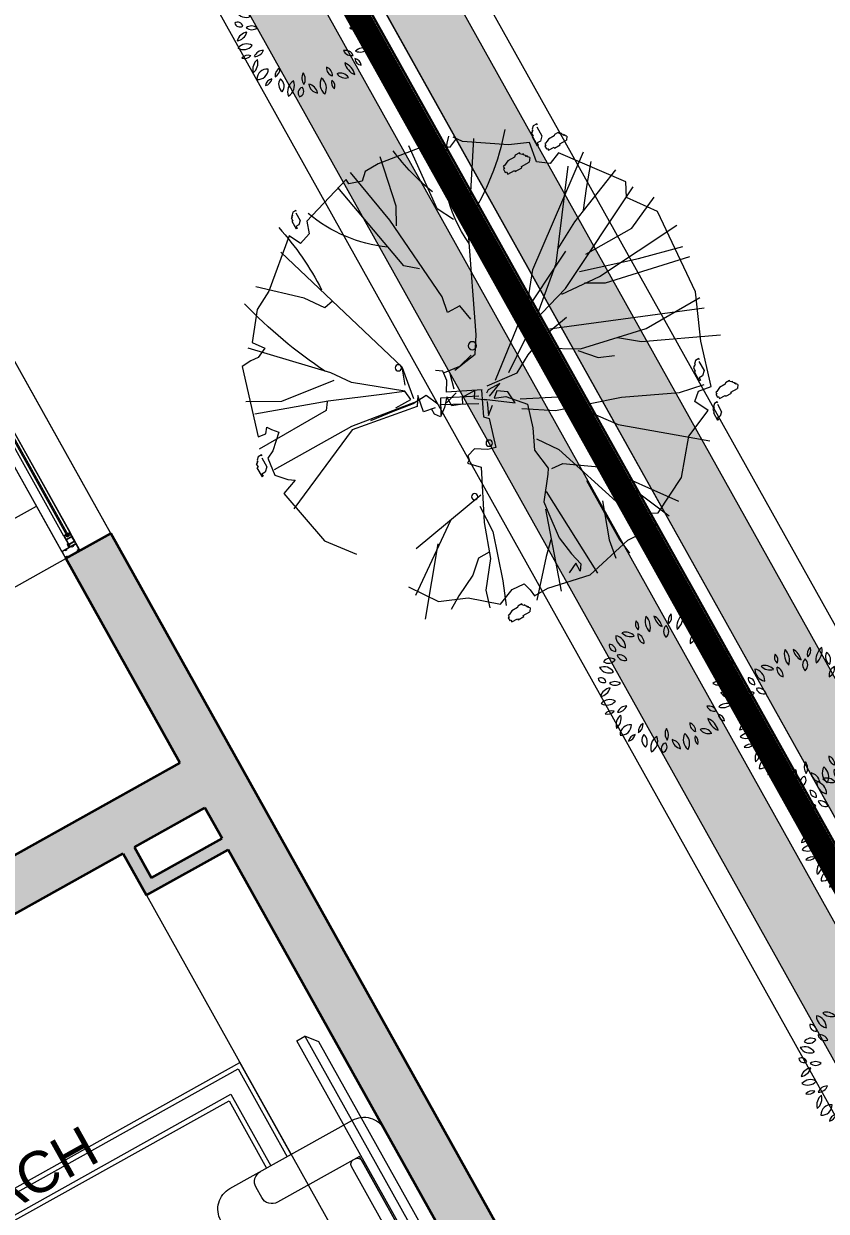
# Model space of a CAD drawing. Header units: millimetres. Extents: x 567980 to 569372, y 2065777 to 2066674.
# Drawn here: x 569035.23 to 569038.65, y 2066364.45 to 2066369.52 of the extents above; entities that cross this region are included whole.
import ezdxf
from ezdxf.enums import TextEntityAlignment as Align

# ---------------------------------------------------------------- set-up
doc = ezdxf.new("R2010")
doc.units = ezdxf.units.MM
doc.linetypes.add('CENTER', pattern=[3, 1.5, -0.5, 0.5, -0.5])
doc.linetypes.add('HIDDEN', pattern=[0.75, 0.5, -0.25])
for name, color, linetype, lineweight in [('A-DIM', 251, 'Continuous', 15), ('A-HATCH', 251, 'Continuous', 5), ('A-TEXT', 7, 'Continuous', 18), ('A-TUONG', 255, 'Continuous', 35), ('boDnv', 54, 'Continuous', 25), ('E- RANH GIOI', 1, 'CENTER', 13), ('E- THAY', 9, 'Continuous', 20), ('E-Manh', 251, 'Continuous', 13), ('E-NoiThat', 32, 'Continuous', 9), ('i_Cay', 114, 'Continuous', 13), ('i_Hatch', 250, 'Continuous', 13), ('i_ThietBi', 32, 'Continuous', 13), ('LD-CUA', 146, 'Continuous', 13), ('LD-KHUAT', 33, 'HIDDEN', 9), ('LD-THAY', 9, 'Continuous', 13)]:
    doc.layers.add(name, color=color, linetype=linetype, lineweight=lineweight)
doc.layers.add('ChiaLo', color=128, linetype='CENTER')
doc.layers.add('loKBT', color=42, linetype='Continuous')
doc.styles.add('AA - Arial - Regular', font='arial.ttf', dxfattribs={"height": 250})

# ---------------------------------------------------------------- blocks, each defined once
blk = doc.blocks.new('NEN')
at = {"layer": 'ChiaLo', "ltscale": 5}
blk.add_lwpolyline([(325.968, 21.6355), (345.4587, -13.2946)], dxfattribs=at)
at = {"layer": 'loKBT'}
for points in [[(346.629, 10.2613), (335.7133, 4.1704), (345.4587, -13.2946), (356.3744, -7.2037)], [(335.7133, 4.1704), (324.7977, -1.9204), (334.5431, -19.3855), (345.4587, -13.2946)]]:
    blk.add_lwpolyline(points, close=True, dxfattribs=at)
blk = doc.blocks.new('kkkk')
h = blk.add_hatch(color=250)
edge = h.paths.add_edge_path()
edge.add_line((333058.8, 105336.6), (333060.3, 105336.6))
edge.add_line((333060.3, 105336.6), (333060.3, 105341.6))
edge.add_line((333060.3, 105341.6), (333061.8, 105341.6))
edge.add_line((333061.8, 105341.6), (333061.8, 105371.6))
edge.add_line((333061.8, 105371.6), (333027.5, 105371.6))
edge.add_line((333027.5, 105371.6), (333027.5, 105386.6))
edge.add_line((333027.5, 105386.6), (333022.2, 105386.6))
edge.add_line((333022.2, 105386.6), (333022.2, 105383.6))
edge.add_line((333022.2, 105383.6), (333023.7, 105383.6))
edge.add_line((333023.7, 105383.6), (333023.7, 105385.1))
edge.add_line((333023.7, 105385.1), (333026, 105385.1))
edge.add_line((333026, 105385.1), (333026, 105378.1))
edge.add_line((333026, 105378.1), (333023.7, 105378.1))
edge.add_line((333023.7, 105378.1), (333023.7, 105379.6))
edge.add_line((333023.7, 105379.6), (333022.2, 105379.6))
edge.add_line((333022.2, 105379.6), (333022.2, 105376.6))
edge.add_line((333022.2, 105376.6), (333026, 105376.6))
edge.add_line((333026, 105376.6), (333026, 105371.6))
edge.add_line((333026, 105371.6), (332991.8, 105371.6))
edge.add_line((332991.8, 105371.6), (332991.8, 105341.6))
edge.add_line((332991.8, 105341.6), (332993.3, 105341.6))
edge.add_line((332993.3, 105341.6), (332993.3, 105336.6))
edge.add_line((332993.3, 105336.6), (332994.8, 105336.6))
edge.add_line((332994.8, 105336.6), (332994.8, 105341.6))
edge.add_line((332994.8, 105341.6), (333002.3, 105341.6))
edge.add_line((333002.3, 105341.6), (333002.3, 105343.1))
edge.add_line((333002.3, 105343.1), (332993.3, 105343.1))
edge.add_line((332993.3, 105343.1), (332993.3, 105370.1))
edge.add_line((332993.3, 105370.1), (333006.9, 105370.1))
edge.add_arc((333010, 105367.6), 3.97, 141.5226, 210)
edge.add_line((333006.6, 105365.7), (333007.9, 105366.4))
edge.add_arc((333010, 105367.6), 2.47, -390, -150, ccw=False)
edge.add_line((333012.1, 105366.4), (333013.4, 105365.7))
edge.add_arc((333010, 105367.6), 3.97, -30, 38.4774)
edge.add_line((333013.1, 105370.1), (333040.4, 105370.1))
edge.add_arc((333043.5, 105367.6), 3.97, 141.5226, 210)
edge.add_line((333040.1, 105365.7), (333041.4, 105366.4))
edge.add_arc((333043.5, 105367.6), 2.47, -390, -150, ccw=False)
edge.add_line((333045.6, 105366.4), (333046.9, 105365.7))
edge.add_arc((333043.5, 105367.6), 3.97, -30, 38.4774)
edge.add_line((333046.6, 105370.1), (333060.3, 105370.1))
edge.add_line((333060.3, 105370.1), (333060.3, 105343.1))
edge.add_line((333060.3, 105343.1), (333051.3, 105343.1))
edge.add_line((333051.3, 105343.1), (333051.3, 105341.6))
edge.add_line((333051.3, 105341.6), (333058.8, 105341.6))
edge.add_line((333058.8, 105341.6), (333058.8, 105336.6))
blk.add_lwpolyline([(333026, 105378.1), (333026, 105385.1), (333023.7, 105385.1), (333023.7, 105383.6), (333022.2, 105383.6), (333022.2, 105386.6), (333027.5, 105386.6), (333027.5, 105371.6), (333061.8, 105371.6), (333061.8, 105341.6), (333060.3, 105341.6), (333060.3, 105336.6), (333058.8, 105336.6), (333058.8, 105341.6), (333051.3, 105341.6), (333051.3, 105343.1), (333060.3, 105343.1), (333060.3, 105370.1), (333046.6, 105370.1, -0.30801), (333046.9, 105365.7), (333045.6, 105366.4, 1.732051), (333041.4, 105366.4), (333040.1, 105365.7, -0.30801), (333040.4, 105370.1), (333013.1, 105370.1, -0.30801), (333013.4, 105365.7), (333012.1, 105366.4, 1.732051), (333007.9, 105366.4), (333006.6, 105365.7, -0.30801), (333006.9, 105370.1), (332993.3, 105370.1), (332993.3, 105343.1), (333002.3, 105343.1), (333002.3, 105341.6), (332994.8, 105341.6), (332994.8, 105336.6), (332993.3, 105336.6), (332993.3, 105341.6), (332991.8, 105341.6), (332991.8, 105371.6), (333026, 105371.6), (333026, 105376.6), (333022.2, 105376.6), (333022.2, 105379.6), (333023.7, 105379.6), (333023.7, 105378.1)], format="xyb", close=True)
blk = doc.blocks.new('ccccc')
h = blk.add_hatch(color=250)
h.paths.add_polyline_path([(333034.3, 105325.3), (333084.3, 105325.3), (333084.3, 105326.8), (333077.7, 105326.8), (333077.7, 105353.8), (333084.3, 105353.8), (333084.3, 105355.3), (333034.3, 105355.3), (333034.3, 105346.7), (333035.8, 105346.7), (333035.8, 105353.8), (333052.1, 105353.8), (333052.1, 105326.8), (333035.8, 105326.8), (333035.8, 105333.9), (333034.3, 105333.9)])
h.paths.add_polyline_path([(333053.6, 105326.8), (333053.6, 105353.8), (333076.2, 105353.8), (333076.2, 105326.8)], flags=16)
for p, q in [((333084.3, 105355.3), (333084.3, 105353.8)), ((333034.3, 105346.7), (333035.8, 105346.7)), ((333034.3, 105333.9), (333035.8, 105333.9)), ((333052.1, 105353.8), (333052.1, 105326.8)), ((333053.6, 105353.8), (333053.6, 105326.8)), ((333076.2, 105353.8), (333076.2, 105326.8)), ((333077.7, 105353.8), (333077.7, 105326.8)), ((333084.3, 105326.8), (333084.3, 105325.3))]:
    blk.add_line(p, q)
for points in [[(333084.3, 105355.3), (333034.3, 105355.3), (333034.3, 105346.7)], [(333034.3, 105333.9), (333034.3, 105325.3), (333084.3, 105325.3)], [(333052.1, 105353.8), (333035.8, 105353.8), (333035.8, 105346.7)], [(333035.8, 105333.9), (333035.8, 105326.8), (333052.1, 105326.8)], [(333076.2, 105353.8), (333053.6, 105353.8)], [(333053.6, 105326.8), (333076.2, 105326.8)], [(333084.3, 105353.8), (333077.7, 105353.8)], [(333077.7, 105326.8), (333084.3, 105326.8)]]:
    blk.add_lwpolyline(points)
blk = doc.blocks.new('dasdsd')
at = {"linetype": 'HIDDEN', "ltscale": 0.05}
for p, q in [((-9.6, -15.9), (-9.6, 0)), ((9.6, 0), (-9.6, 0)), ((9.6, -15.9), (9.6, 0)), ((-16.3, -18.9), (-107.9, -23.1)), ((-10.5, -16.1), (-15.5, -18.7)), ((9.6, -15.9), (-9.6, -15.9))]:
    blk.add_line(p, q, dxfattribs=at)
for centre, radius, start, end in [((-106.3, -28.1), 5.22, 108.24331, 251.75669), ((-41, 286.6), 326.6, 258.17519, 278.89962), ((-16.3, -17), 1.95, 270, 297.19267), ((-9.6, -17.9), 1.95, 90, 117.19267), ((9.6, -26), 10.1, 270, 90)]:
    blk.add_arc(centre, radius, start, end, dxfattribs=at)
blk = doc.blocks.new('fffsf')
h = blk.add_hatch(color=250)
h.paths.add_polyline_path([(333183.8, 105395.8), (333133.8, 105395.8), (333133.8, 105394.3), (333140.5, 105394.3), (333140.5, 105367.3), (333133.8, 105367.3), (333133.8, 105364.3), (333118.8, 105364.3), (333118.8, 105361.3), (333135.3, 105361.3), (333135.3, 105365.8), (333183.8, 105365.8), (333183.8, 105374.4), (333182.3, 105374.4), (333182.3, 105367.3), (333166, 105367.3), (333166, 105394.3), (333182.3, 105394.3), (333182.3, 105387.2), (333183.8, 105387.2)])
h.paths.add_polyline_path([(333164.5, 105394.3), (333164.5, 105367.3), (333142, 105367.3), (333142, 105394.3)], flags=16)
for p, q in [((333133.8, 105395.8), (333133.8, 105394.3)), ((333140.5, 105394.3), (333140.5, 105367.3)), ((333142, 105394.3), (333142, 105367.3)), ((333164.5, 105394.3), (333164.5, 105367.3)), ((333166, 105394.3), (333166, 105367.3)), ((333183.8, 105387.2), (333182.3, 105387.2)), ((333183.8, 105374.4), (333182.3, 105374.4))]:
    blk.add_line(p, q)
for points in [[(333183.8, 105374.4), (333183.8, 105365.8), (333135.3, 105365.8), (333135.3, 105361.3), (333118.8, 105361.3)], [(333133.8, 105367.3), (333133.8, 105364.3), (333118.8, 105364.3), (333118.8, 105361.3)], [(333133.8, 105395.8), (333183.8, 105395.8), (333183.8, 105387.2)], [(333133.8, 105394.3), (333140.5, 105394.3)], [(333140.5, 105367.3), (333133.8, 105367.3)], [(333142, 105394.3), (333164.5, 105394.3)], [(333164.5, 105367.3), (333142, 105367.3)], [(333166, 105394.3), (333182.3, 105394.3), (333182.3, 105387.2)], [(333182.3, 105374.4), (333182.3, 105367.3), (333166, 105367.3)]]:
    blk.add_lwpolyline(points)
blk = doc.blocks.new('*U461')
for points in [[(88.4, 82.2), (88.4, 80.6), (77.2, 80.6), (77.2, 69.4), (88.4, 69.4), (88.4, 67.8, 0.240391), (91.1, 72), (80.2, 72), (80.2, 78), (91.1, 78, 0.240391)], [(847.1, 82.2), (847.1, 80.6), (858.3, 80.6), (858.3, 69.4), (847.1, 69.4), (847.1, 67.8, -0.240391), (844.3, 72), (855.3, 72), (855.3, 78), (844.3, 78, -0.240391)], [(952.9, 82.2), (952.9, 80.6), (941.7, 80.6), (941.7, 69.4), (952.9, 69.4), (952.9, 67.8, 0.240391), (955.6, 72), (944.7, 72), (944.7, 78), (955.6, 78, 0.240391)]]:
    blk.add_hatch(color=250).paths.add_polyline_path(points)
for p, q in [((897.5, 90), (44.5, 90)), ((897.5, 90), (88, 90)), ((88, 60), (897.5, 60)), ((902.5, 90), (1712, 90)), ((1712, 60), (902.5, 60)), ((35, 20), (1765, 20))]:
    blk.add_line(p, q)
for points in [[(88.4, 82.2), (88.4, 80.6), (77.2, 80.6), (77.2, 69.4), (88.4, 69.4), (88.4, 67.8, 0.240391), (91.1, 72), (80.2, 72), (80.2, 78), (91.1, 78, 0.240391)], [(847.1, 82.2), (847.1, 80.6), (858.3, 80.6), (858.3, 69.4), (847.1, 69.4), (847.1, 67.8, -0.240391), (844.3, 72), (855.3, 72), (855.3, 78), (844.3, 78, -0.240391)], [(952.9, 82.2), (952.9, 80.6), (941.7, 80.6), (941.7, 69.4), (952.9, 69.4), (952.9, 67.8, 0.240391), (955.6, 72), (944.7, 72), (944.7, 78), (955.6, 78, 0.240391)]]:
    blk.add_lwpolyline(points, format="xyb", close=True)
for points in [[(855.3, 72), (80.2, 72), (80.2, 78), (855.3, 78)], [(944.7, 72), (1719.8, 72), (1719.8, 78), (944.7, 78)]]:
    blk.add_lwpolyline(points, close=True)
at = {"rotation": 270}
blk.add_blockref('kkkk', (-105336.6, 333081.8), dxfattribs=at)
at = {"xscale": -1}
for name, p, rotation in [('ccccc', (333122.3, -105265.3), 359.9999999999902), ('fffsf', (-332231.4, 105455.8), 180.0000000001608), ('kkkk', (107136.6, 333081.8), 90)]:
    blk.add_blockref(name, p, dxfattribs=dict(at, rotation=rotation))
for p in [(-332186.8, -105265.3), (-331322.4, -105265.3)]:
    blk.add_blockref('ccccc', p)
at = {"xscale": -0.8000000000000002, "yscale": 0.8, "zscale": 0.8}
blk.add_blockref('dasdsd', (927.5, 60), dxfattribs=at)
blk = doc.blocks.new('tv')
at = {"layer": 'i_ThietBi'}
for points in [[(-124298533.7, 101887768.1), (-124300227.4, 101887768.1), (-124300277.4, 101887728.1), (-124298468.4, 101887728.1)], [(-124298468.4, 101887688.1), (-124300277.4, 101887688.1), (-124300277.4, 101887728.1), (-124298468.4, 101887728.1)]]:
    blk.add_lwpolyline(points, close=True, dxfattribs=at)
blk = doc.blocks.new('sf2')
at = {"layer": 'E-NoiThat'}
for p, q in [((-123893628.9, 101807814), (-123893628.9, 101808144)), ((-123893608.9, 101807794), (-123893608.9, 101808144)), ((-123893528.9, 101807714), (-123893528.9, 101808144)), ((-123893508.9, 101808144), (-123893508.9, 101807694)), ((-123893508.9, 101807694), (-123893508.9, 101808144)), ((-123896408.9, 101807794), (-123893608.9, 101807794)), ((-123896388.9, 101807814), (-123893628.9, 101807814)), ((-123896488.9, 101807714), (-123893528.9, 101807714)), ((-123896508.9, 101807694), (-123893508.9, 101807694))]:
    blk.add_line(p, q, dxfattribs=at)
for points in [[(-123893808.9, 101809644, 0.414214), (-123893908.9, 101809544), (-123893908.9, 101808944, 0.414214), (-123893858.9, 101808894, 0.404778), (-123893908.9, 101808844), (-123893908.9, 101808244, 0.414214), (-123893808.9, 101808144), (-123893208.9, 101808144, 0.414214), (-123893108.9, 101808244), (-123893108.9, 101809544, 0.414214), (-123893208.9, 101809644)], [(-123893258.9, 101808314), (-123893258.9, 101808874, 0.414214), (-123893278.9, 101808894), (-123893288.9, 101808894, 0.414214), (-123893308.9, 101808874), (-123893308.9, 101808314, 0.414214), (-123893288.9, 101808294), (-123893278.9, 101808294, 0.414214)]]:
    blk.add_lwpolyline(points, format="xyb", close=True, dxfattribs=at)
blk.add_lwpolyline([(-123893258.9, 101809305.6), (-123893258.9, 101808294), (-123893658.9, 101808294, 0.414214), (-123893708.9, 101808244), (-123893708.9, 101808194, 0.414214), (-123893658.9, 101808144)], format="xyb", dxfattribs=at)
blk.add_lwpolyline([(-123893258.9, 101809305.6), (-123893258.9, 101808294), (-123893658.9, 101808294, 0.414214), (-123893708.9, 101808244), (-123893708.9, 101808194, 0.414214), (-123893658.9, 101808144)], format="xyb", dxfattribs=at)
blk = doc.blocks.new('TANG 1 BT1')
at = {"layer": 'A-HATCH'}
h = blk.add_hatch(color=256, dxfattribs=at)
h.dxf.hatch_style = 1
h.paths.add_polyline_path([(7158834.4, 839216.9), (7158834.4, 837891.9), (7159054.4, 837891.9), (7159054.4, 839436.9), (7153914.4, 839436.9), (7153914.4, 839216.9)])
h.paths.add_polyline_path([(7150554.4, 839436.9), (7150554.3, 838368.7), (7150774.3, 838368.7), (7150774.4, 839216.9), (7151514.4, 839216.9), (7151514.4, 839436.9)])
h.paths.add_polyline_path([(7150774.3, 836568.7), (7150554.3, 836568.7), (7150554.4, 835616.9), (7151104.3, 835616.9), (7151104.3, 835319.5), (7151324.3, 835319.5), (7151324.3, 835616.9), (7152824.3, 835616.9), (7152824.3, 833426.9), (7152714.3, 833426.9), (7152714.3, 833316.9), (7152934.3, 833316.9), (7152934.3, 835726.9), (7150774.4, 835726.9)])
h.paths.add_polyline_path([(7151324.3, 834519.5), (7151104.3, 834519.5), (7151104.3, 832826.9), (7151324.3, 832826.9), (7151324.3, 833316.9), (7151914.3, 833316.9), (7151914.3, 833426.9), (7151324.3, 833426.9)])
h.paths.add_polyline_path([(7158834.4, 835616.9), (7158834.4, 834616.9), (7159054.4, 834616.9), (7159054.4, 835946.9), (7159054.4, 837091.9), (7158834.4, 837091.9), (7158834.4, 836041.9), (7158234.4, 836041.9), (7158234.4, 835726.9), (7156074.4, 835726.9), (7156074.4, 835616.9)])
h.paths.add_polyline_path([(7158834.4, 835726.9), (7158289.4, 835726.9), (7158289.4, 835986.9), (7158834.4, 835986.9)], flags=16)
h.paths.add_polyline_path([(7158434.4, 831596.9), (7158434.4, 831391.9), (7158834.4, 831391.9), (7158834.4, 827616.9), (7158354.3, 827616.9), (7158354.3, 827396.9), (7159054.4, 827396.9), (7159054.4, 832816.9), (7158834.4, 832816.9), (7158834.4, 831816.9), (7156074.4, 831816.9), (7156074.4, 831596.9)])
h.paths.add_polyline_path([(7158834.4, 831596.9), (7158834.4, 831446.9), (7158489.4, 831446.9), (7158489.4, 831596.9)], flags=16)
h.paths.add_polyline_path([(7152934.3, 831706.9), (7152934.3, 831816.9), (7151324.3, 831816.9), (7151324.3, 831926.9), (7151104.3, 831926.9), (7151104.3, 831816.9), (7150554.4, 831816.9), (7150554.4, 830866.9), (7150774.4, 830866.9), (7150774.4, 831706.9)])
h.paths.add_polyline_path([(7150554.4, 828526.9), (7150774.4, 828526.9), (7150774.4, 830066.9), (7150554.4, 830066.9)])
h.paths.add_polyline_path([(7151704.4, 827396.9), (7152404.2, 827396.9), (7152404.2, 827616.9), (7150774.4, 827616.9), (7150774.4, 827726.9), (7150554.4, 827726.9), (7150554.4, 827616.9), (7150554.4, 827396.9), (7151404.4, 827396.9), (7151404.4, 827396.9)])
h.paths.add_polyline_path([(7154604.6, 827616.9), (7154604.6, 827396.9), (7155304.4, 827396.9), (7155304.4, 827396.9), (7155604.4, 827396.9), (7156654.4, 827396.9), (7156654.4, 827616.9)])
h.paths.add_polyline_path([(7150304.3, 831816.9), (7150304.3, 831196.9), (7150554.3, 831196.9), (7150554.3, 831306.9), (7150414.3, 831306.9), (7150414.3, 831706.9), (7150554.3, 831706.9), (7150554.3, 831816.9)])
h.paths.add_polyline_path([(7150304.3, 836228.5), (7150304.3, 835616.9), (7150554.3, 835616.9), (7150554.3, 835726.9), (7150414.3, 835726.9), (7150414.3, 836118.5), (7150554.4, 836118.5), (7150554.4, 836228.5)])
at = {"layer": 'A-TUONG'}
for p, q in [((7158834.4, 831816.9), (7158834.4, 832816.9)), ((7158834.4, 832816.9), (7159054.4, 832816.9)), ((7159054.4, 827396.9), (7159054.4, 832816.9)), ((7158834.4, 831816.9), (7156074.4, 831816.9)), ((7156074.4, 831596.9), (7158434.4, 831596.9)), ((7158434.4, 831596.9), (7158434.4, 831391.9)), ((7158489.4, 831596.9), (7158834.4, 831596.9)), ((7158489.4, 831596.9), (7158489.4, 831446.9)), ((7158489.4, 831596.9), (7158834.4, 831596.9)), ((7158834.4, 831446.9), (7158834.4, 831596.9)), ((7158489.4, 831446.9), (7158834.4, 831446.9)), ((7158434.4, 831391.9), (7158834.4, 831391.9)), ((7158834.4, 827616.9), (7158834.4, 831391.9))]:
    blk.add_line(p, q, dxfattribs=at)
at = {"layer": 'E- THAY'}
for p, q in [((7158834.4, 832816.9), (7158834.4, 834616.9)), ((7159054.4, 832816.9), (7159054.4, 834616.9)), ((7157834.4, 833073.9), (7158834.4, 833073.9)), ((7157834.4, 832816.9), (7158834.4, 832816.9))]:
    blk.add_line(p, q, dxfattribs=at)
at = {"layer": 'i_ThietBi'}
blk.add_lwpolyline([(7158834.4, 831391.9), (7158434.4, 831391.9), (7158434.3, 827616.9), (7158834.3, 827616.9)], close=True, dxfattribs=at)
at = {"layer": 'E- THAY', "xscale": -1, "rotation": 180}
blk.add_blockref('sf2', (131051943.3, 102638267.9), dxfattribs=at)
at = {"layer": 'LD-CUA', "xscale": -0.9999999999999998, "rotation": 270}
blk.add_blockref('*U461', (7158814.4, 832816.9), dxfattribs=at)
at = {"layer": 'LD-KHUAT', "rotation": 270}
blk.add_blockref('tv', (-94728996.2, -123469741), dxfattribs=at)
at = {"layer": 'A-TEXT', "style": 'AA - Arial - Regular'}
blk.add_text('PHÒNG KHÁCH', height=175, rotation=359.9966, dxfattribs=at).set_placement((7156807.5, 830584.7), align=Align.MIDDLE_CENTER)
blk = doc.blocks.new('mb-cay40')
at = {"color": 0, "linetype": 'ByBlock'}
for centre, radius, start, end in [((-427, 694), 54.1, 146.8151, 244.0193), ((-496, 675), 54.1, 326.8151, 64.0193), ((-300, 710), 100, 149.4737, 231.7586), ((-448, 683), 100, 329.4737, 51.7586), ((-231, 779), 98.1, 192.306, 259.6849), ((-344, 662), 98.1, 12.306, 79.6849), ((-136, 737), 62.9, 125.4093, 202.7101), ((-231, 764), 62.9, 305.4093, 22.7101), ((16, 684), 137, 133.8117, 194.3077), ((-211, 749), 137, 313.8117, 14.3077), ((113, 711), 137, 163.4642, 212.7906), ((-134, 676), 137, 343.4642, 32.7906), ((-554, 556), 69.9, 25.4537, 116.6852), ((-522, 648), 69.9, 205.4537, 296.6852), ((-390, 597), 66.9, 168.8066, 257.6391), ((-470, 545), 66.9, 348.8066, 77.6391), ((-148, 638), 79.7, 145.5248, 220.8327), ((-273, 631), 79.7, 325.5248, 40.8327), ((49, 562), 68.8, 103.8914, 198.9039), ((-33, 607), 68.8, 283.8914, 18.9039), ((138, 616), 80.6, 104.1004, 168.465), ((40, 710), 80.6, 284.1004, 348.465), ((230, 506), 141, 100.3005, 160.4476), ((72, 692), 141, 280.3005, 340.4476), ((-654, 503), 44.2, 163.4933, 274.4697), ((-693, 471), 44.2, 343.4933, 94.4697), ((-542, 597), 98.1, 183.3189, 263.1904), ((-651, 494), 98.1, 3.3189, 83.1904), ((260, 521), 76.9, 122.5817, 207.18), ((150, 551), 76.9, 302.5817, 27.18), ((-620, 357), 75.8, 22.5723, 98.3335), ((-561, 461), 75.8, 202.5723, 278.3335), ((213, 369), 79.6, 86.0282, 161.3698), ((143, 474), 79.6, 266.0282, 341.3698), ((300, 426), 53.5, 59.9815, 155.6676), ((278, 494), 53.5, 239.9815, 335.6676), ((-743, 226), 96, 30.9482, 110.5784), ((-695, 365), 96, 210.9482, 290.5784), ((-680, 301), 102, 69.7201, 135.6489), ((-718, 468), 102, 249.7201, 315.6489), ((320, 284), 110, 64.7353, 140.5781), ((282, 453), 110, 244.7353, 320.5781), ((359, 242), 79.1, 90.2529, 173.5221), ((280, 330), 79.1, 270.2529, 353.5221), ((-767, 152), 75.6, 44.2576, 108.5927), ((-736, 277), 75.6, 224.2576, 288.5927), ((243, 141), 78, 58.8748, 131.2135), ((232, 267), 78, 238.8748, 311.2135), ((-787, 176), 111, 280.8762, 345.4479), ((-659, 40), 111, 100.8762, 165.4479), ((-638, 119), 83.9, 60.5095, 129.292), ((-649, 257), 83.9, 240.5095, 309.292), ((293, 25), 97.6, 29.1952, 106.7189), ((350, 166), 97.6, 209.1952, 286.7189), ((344, 142), 53.6, 28.1981, 112.1918), ((371, 217), 53.6, 208.1981, 292.1918), ((-690, -39), 87.4, 54.9745, 151.3792), ((-716, 74), 87.4, 234.9745, 331.3792), ((159, -75), 77.3, 28.8072, 103.9199), ((208, 37), 77.3, 208.8072, 283.9199), ((314, -59), 90.4, 71.3712, 141.7535), ((272, 83), 90.4, 251.3712, 321.7535), ((-675, -123), 70, 71.8192, 140.0818), ((-707, -12), 70, 251.8192, 320.0818), ((-557, -163), 78, 113.4753, 203.456), ((-660, -123), 78, 293.4753, 23.456), ((-617, 21), 75, 267.1724, 337.2365), ((-551, -83), 75, 87.1724, 157.2365), ((133, -213), 116, 6.5487, 76.8911), ((275, -87), 116, 186.5487, 256.8911), ((243, -118), 50.7, 359.2557, 87.6287), ((296, -68), 50.7, 179.2557, 267.6287), ((-605, -147), 107, 271.6328, 352.0268), ((-496, -269), 107, 91.6328, 172.0268), ((-342, -221), 95.9, 122.8873, 186.7253), ((-489, -152), 95.9, 302.8873, 6.7253), ((-133, -236), 75.4, 148.7877, 221.5977), ((-253, -247), 75.4, 328.7877, 41.5977), ((-19, -211), 70.3, 353.65, 74.6514), ((70, -151), 70.3, 173.65, 254.6514), ((113, -290), 96.7, 38.6962, 106.2415), ((162, -137), 96.7, 218.6962, 286.2415), ((-473, -294), 49.3, 76.5419, 193.4774), ((-509, -257), 49.3, 256.5419, 13.4774), ((-314, -281), 91.1, 159.117, 230.3606), ((-457, -318), 91.1, 339.117, 50.3606), ((-220, -348), 109, 122.117, 201.7275), ((-379, -297), 109, 302.117, 21.7275), ((-160, -372), 84.6, 5.3196, 80.419), ((-61, -281), 84.6, 185.3196, 260.419), ((100, -278), 148, 165.2071, 218.3217), ((-159, -332), 148, 345.2071, 38.3217), ((110, -276), 64.3, 156.7754, 231.288), ((11, -301), 64.3, 336.7754, 51.288), ((-170, -364), 62.5, 129.7475, 206.0709), ((-267, -343), 62.5, 309.7475, 26.0709)]:
    blk.add_arc(centre, radius, start, end, dxfattribs=at)
blk = doc.blocks.new('mb-cay34')
for p, q in [((117.7, 535.9), (49.4, 859)), ((136.7, 687.9), (95, 855.2)), ((148.1, 528.3), (174.7, 874.2)), ((246.9, 722.1), (307.7, 851.4)), ((-140.5, 547.3), (-262.1, 817.2)), ((-246.9, 741.1), (-76, 813.4)), ((68.4, 269.9), (-144.3, 813.4)), ((-106.4, 585.3), (-102.6, 817.2)), ((-76, 813.4), (254.5, 836.2)), ((170.9, 395.3), (379.8, 802)), ((254.5, 836.2), (357, 760.1)), ((-456.3, 782.7), (-468.4, 774.6)), ((-468.4, 746.2), (-468.4, 774.6)), ((-456.3, 782.7), (-452.2, 778.7)), ((-452.2, 778.7), (-448.2, 778.7)), ((-448.2, 778.7), (-448.2, 774.6)), ((-448.2, 774.6), (-444.1, 774.6)), ((-444.1, 774.6), (-440, 770.6)), ((-440, 770.6), (-436, 770.6)), ((-436, 770.6), (-436, 766.5)), ((-436, 766.5), (-431.9, 762.5)), ((-431.9, 762.5), (-427.9, 762.5)), ((-427.9, 762.5), (-427.9, 746.2)), ((357, 760.1), (410.2, 786.7)), ((372.2, 547.3), (467.2, 775.3)), ((410.2, 786.7), (626.7, 619.5)), ((-472.5, 721.9), (-472.5, 746.2)), ((-472.5, 746.2), (-468.4, 746.2)), ((-468.4, 721.9), (-472.5, 721.9)), ((-468.4, 697.5), (-468.4, 721.9)), ((-431.9, 717.8), (-436, 709.7)), ((-427.9, 746.2), (-431.9, 742.2)), ((-431.9, 742.2), (-431.9, 717.8)), ((-414, 691.7), (-246.9, 741.1)), ((246.9, 524.5), (246.9, 722.1)), ((459.6, 646.1), (539.4, 710.7)), ((-515.8, 680), (-528, 667.8)), ((-528, 667.8), (-528, 655.6)), ((-483.4, 680), (-515.8, 680)), ((-475.3, 671.8), (-483.4, 663.7)), ((-479.3, 684), (-475.3, 684)), ((-475.3, 684), (-475.3, 671.8)), ((-460.3, 697.5), (-468.4, 697.5)), ((-460.3, 693.5), (-460.3, 697.5)), ((-448.2, 693.5), (-460.3, 693.5)), ((-448.2, 697.5), (-448.2, 693.5)), ((-440, 697.5), (-448.2, 697.5)), ((-436, 709.7), (-440, 701.6)), ((-440, 701.6), (-440, 697.5)), ((-406.4, 642.3), (-414, 691.7)), ((-376, 577.7), (-395, 672.7)), ((-373.4, 668.6), (-373.4, 663.7)), ((-363.7, 668.6), (-373.4, 668.6)), ((-349.1, 697.8), (-363.7, 683.2)), ((-363.7, 683.2), (-363.7, 668.6)), ((-310.2, 697.8), (-349.1, 697.8)), ((-334.5, 668.6), (-334.5, 663.7)), ((-319.9, 668.6), (-334.5, 668.6)), ((-319.9, 673.5), (-319.9, 668.6)), ((-315, 673.5), (-319.9, 673.5)), ((-315, 678.3), (-315, 673.5)), ((-310.2, 678.3), (-315, 678.3)), ((-300.4, 688.1), (-310.2, 678.3)), ((-305.3, 702.7), (-300.4, 702.7)), ((-300.4, 702.7), (-300.4, 688.1)), ((201.3, 471.3), (136.7, 687.9)), ((292.5, 323.1), (584.9, 703.1)), ((666, 676.7), (653.8, 668.6)), ((653.8, 640.2), (653.8, 668.6)), ((666, 676.7), (670, 672.6)), ((670, 672.6), (674.1, 672.6)), ((674.1, 672.6), (674.1, 668.6)), ((674.1, 668.6), (678.2, 668.6)), ((678.2, 668.6), (682.2, 664.5)), ((-536.1, 655.6), (-536.1, 651.5)), ((-528, 655.6), (-536.1, 655.6)), ((-503.7, 651.5), (-536.1, 651.5)), ((-535.6, 528.3), (-486.2, 638.5)), ((-503.7, 655.6), (-503.7, 651.5)), ((-491.5, 655.6), (-503.7, 655.6)), ((-487.5, 659.7), (-491.5, 659.7)), ((-491.5, 659.7), (-491.5, 655.6)), ((-483.4, 663.7), (-487.5, 663.7)), ((-487.5, 663.7), (-487.5, 659.7)), ((-486.2, 638.5), (-433, 611.9)), ((-433, 611.9), (-406.4, 642.3)), ((-334.5, 663.7), (-373.4, 663.7)), ((269.7, 410.5), (566, 627.1)), ((395, 596.7), (459.6, 646.1)), ((649.8, 615.8), (649.8, 640.2)), ((649.8, 640.2), (653.8, 640.2)), ((682.2, 664.5), (686.3, 664.5)), ((686.3, 664.5), (686.3, 660.5)), ((686.3, 660.5), (690.3, 656.4)), ((690.3, 656.4), (694.4, 656.4)), ((694.4, 640.2), (690.3, 636.1)), ((690.3, 636.1), (690.3, 611.8)), ((694.4, 656.4), (694.4, 640.2)), ((-368.4, 319.3), (-588.7, 589.1)), ((-284.9, 380.1), (-376, 577.7)), ((-53.2, 334.5), (-106.4, 585.3)), ((626.7, 619.5), (607.7, 573.9)), ((653.8, 615.8), (649.8, 615.8)), ((653.8, 591.5), (653.8, 615.8)), ((661.9, 591.5), (653.8, 591.5)), ((661.9, 587.4), (661.9, 591.5)), ((674.1, 587.4), (661.9, 587.4)), ((682.2, 591.5), (674.1, 591.5)), ((674.1, 591.5), (674.1, 587.4)), ((686.3, 603.6), (682.2, 595.5)), ((682.2, 595.5), (682.2, 591.5)), ((690.3, 611.8), (686.3, 603.6)), ((713, 596.7), (698.4, 582.1)), ((698.4, 582.1), (698.4, 567.5)), ((751.9, 596.7), (713, 596.7)), ((761.6, 587), (751.9, 577.3)), ((756.8, 601.6), (761.6, 601.6)), ((761.6, 601.6), (761.6, 587)), ((-83.6, 475.1), (-140.5, 547.3)), ((155.7, 467.5), (117.7, 535.9)), ((315.3, 444.7), (372.2, 547.3)), ((607.7, 573.9), (638.1, 532.1)), ((638.1, 532.1), (714.1, 543.5)), ((698.4, 567.5), (688.6, 567.5)), ((688.6, 567.5), (688.6, 562.7)), ((727.6, 562.7), (688.6, 562.7)), ((714.1, 543.5), (744.5, 471.3)), ((742.2, 567.5), (727.6, 567.5)), ((727.6, 567.5), (727.6, 562.7)), ((747, 572.4), (742.2, 572.4)), ((742.2, 572.4), (742.2, 567.5)), ((751.9, 577.3), (747, 577.3)), ((747, 577.3), (747, 572.4)), ((-657.1, 429.5), (-535.6, 528.3)), ((159.5, 372.5), (148.1, 528.3)), ((664.4, 517.2), (649.8, 507.4)), ((649.8, 473.4), (649.8, 507.4)), ((664.4, 517.2), (669.3, 512.3)), ((669.3, 512.3), (674.2, 512.3)), ((674.2, 512.3), (674.2, 507.4)), ((674.2, 507.4), (679, 507.4)), ((679, 507.4), (683.9, 502.6)), ((683.9, 502.6), (688.8, 502.6)), ((688.8, 502.6), (688.8, 497.7)), ((688.8, 497.7), (693.6, 492.8)), ((693.6, 492.8), (698.5, 492.8)), ((698.5, 492.8), (698.5, 473.4)), ((151.9, 190), (292.5, 463.7)), ((645, 444.1), (645, 473.4)), ((645, 473.4), (649.8, 473.4)), ((649.8, 444.1), (645, 444.1)), ((649.8, 414.9), (649.8, 444.1)), ((698.5, 473.4), (693.6, 468.5)), ((693.6, 468.5), (693.6, 439.3)), ((744.5, 471.3), (839.4, 326.9)), ((-729.3, 288.9), (-657.1, 429.5)), ((-114, 376.3), (-136.7, 433.3)), ((132.9, 250.8), (269.7, 410.5)), ((659.6, 414.9), (649.8, 414.9)), ((659.6, 410.1), (659.6, 414.9)), ((674.2, 410.1), (659.6, 410.1)), ((683.9, 414.9), (674.2, 414.9)), ((674.2, 414.9), (674.2, 410.1)), ((688.8, 429.5), (683.9, 419.8)), ((683.9, 419.8), (683.9, 414.9)), ((693.6, 439.3), (688.8, 429.5)), ((-478.6, 190), (-729.3, 376.3)), ((-208.9, 140.6), (-284.9, 380.1)), ((-53.2, 323.1), (-114, 376.3)), ((121.5, 231.8), (170.9, 395.3)), ((528, 178.6), (828, 368.7)), ((-622.9, 258.4), (-759.7, 319.3)), ((-239.3, 220.4), (-368.4, 319.3)), ((15.2, 216.6), (-53.2, 334.5)), ((60.8, 262.2), (76, 345.9)), ((167.1, 224.2), (292.5, 323.1)), ((839.4, 326.9), (869.8, 304.1)), ((-714.1, 258.4), (-729.3, 288.9)), ((858.4, 307.9), (843.2, 273.7)), ((843.2, 273.7), (888.8, 228)), ((-634.3, 178.6), (-771.1, 262.2)), ((-767.3, 209), (-725.5, 224.2)), ((-725.5, 224.2), (-714.1, 258.4)), ((-562.2, 239.4), (-622.9, 258.4)), ((0, 57), (121.5, 231.8)), ((45.6, 212.8), (60.8, 262.2)), ((888.8, 228), (919.2, 11.4)), ((-763.5, 140.6), (-767.3, 209)), ((-341.9, 79.8), (-634.3, 178.6)), ((-395, 68.4), (-478.6, 190)), ((-178.5, 193.8), (-239.3, 220.4)), ((-106.4, 45.6), (-178.5, 193.8)), ((0, 0), (151.9, 190)), ((34.2, 182.4), (15.2, 216.6)), ((22.8, 152), (45.6, 212.8)), ((182.3, 19), (528, 178.6)), ((-809.1, -45.6), (-763.5, 140.6)), ((-140.5, 34.2), (-208.9, 140.6)), ((-15.2, 83.6), (22.8, 152)), ((600.1, 155.8), (664.7, 121.6)), ((664.7, 121.6), (923, 144.4)), ((-744.5, 114), (-809.1, 121.6)), ((-493.8, 114), (-744.5, 114)), ((-588.7, 129.2), (-729.3, 79.8)), ((-729.3, 79.8), (-801.5, 68.4)), ((-391.2, 22.8), (-395, 68.4)), ((-265.9, 26.6), (-341.9, 79.8)), ((-136.7, 60.8), (-224.1, 34.2)), ((-72.2, 3.8), (-136.7, 60.8)), ((-3.8, -38), (-15.2, 83.6)), ((-402.6, 0), (-486.2, -64.6)), ((-383.6, 11.4), (-402.6, 0)), ((-300.1, 0), (-383.6, 11.4)), ((-224.1, 34.2), (-300.1, 0)), ((-110.2, 22.8), (-60.8, 19)), ((-41.8, -72.2), (-110.2, 22.8)), ((-57, -38), (-72.2, 3.8)), ((-60.8, 19), (-38, -15.2)), ((-41.8, -49.4), (-19, 7.6)), ((-19, 7.6), (-19, -41.8)), ((121.5, -19), (182.3, 19)), ((243.1, 30.4), (307.7, 19)), ((307.7, 19), (307.7, -34.2)), ((748.3, -7.6), (938.2, 30.4)), ((919.2, 11.4), (919.2, -45.6)), ((-455.8, -38), (-816.6, -19)), ((-38, -15.2), (-57, -38)), ((-19, -41.8), (-26.6, -53.2)), ((106.4, -114), (121.5, -19)), ((110.2, -91.2), (125.3, -34.2)), ((307.7, -34.2), (368.4, -22.8)), ((368.4, -22.8), (714.1, -53.2)), ((683.7, -41.8), (748.3, -7.6)), ((-774.9, -209), (-809.1, -45.6)), ((-512.8, -72.2), (-809.1, -171)), ((-755.9, -57), (-778.7, -72.2)), ((-778.7, -72.2), (-744.5, -72.2)), ((-744.5, -72.2), (-763.5, -110.2)), ((-706.5, -68.4), (-755.9, -57)), ((-630.5, -79.8), (-706.5, -68.4)), ((-524.2, -68.4), (-630.5, -79.8)), ((-486.2, -64.6), (-524.2, -68.4)), ((-103.7, -87.2), (-75.9, -55.7)), ((-55.3, -66.2), (-103.7, -87.2)), ((-7.6, -64.6), (-98.8, -106.4)), ((-49.8, -64.2), (-23.2, -102.2)), ((-23.2, -102.2), (3.4, -87)), ((-22.8, -83.6), (41.8, -212.8)), ((-7.5, -60.8), (49.5, -182.4)), ((3.4, -87), (3.4, -140.2)), ((501.4, -45.6), (539.4, -91.2)), ((714.1, -53.2), (942, -95)), ((919.2, -45.6), (892.6, -72.2)), ((892.6, -72.2), (907.8, -121.6)), ((-622.9, -110.2), (-668.5, -155.8)), ((-114, -91.2), (-220.3, -121.6)), ((-220.3, -121.6), (-212.7, -152)), ((-98.8, -106.4), (-114, -91.2)), ((-47.9, -97.4), (20.4, -226.6)), ((117.7, -152), (110.2, -91.2)), ((539.4, -91.2), (915.4, -163.4)), ((926.8, -121.6), (862.2, -326.9)), ((907.8, -121.6), (926.8, -121.6)), ((-668.5, -155.8), (-793.9, -266.1)), ((-212.7, -152), (-186.1, -193.8)), ((3.4, -140.2), (-19.4, -151.6)), ((-19.4, -151.6), (-4.2, -189.7)), ((30.4, -152), (15.2, -201.4)), ((45.6, -152), (102.6, -136.8)), ((49.5, -182.4), (87.5, -159.6)), ((87.5, -159.6), (125.5, -155.8)), ((125.5, -155.8), (140.7, -178.6)), ((-774.9, -266.1), (-774.9, -209)), ((-258.3, -205.2), (-444.4, -296.5)), ((-220.3, -243.2), (-258.3, -205.2)), ((-186.1, -193.8), (-197.5, -228)), ((3.4, -216.3), (-19.4, -246.7)), ((41.8, -212.8), (-15.2, -243.2)), ((-4.2, -189.7), (33.8, -189.7)), ((33.8, -189.7), (3.4, -216.3)), ((-748.3, -269.9), (-774.9, -266.1)), ((-349.4, -258.4), (-406.4, -566.3)), ((-212.7, -231.8), (-220.3, -243.2)), ((-197.5, -228), (-212.7, -231.8)), ((-19.4, -246.7), (-0.4, -261.9)), ((-0.4, -261.9), (22.4, -261.9)), ((19, -247), (26.6, -292.7)), ((26.6, -231.8), (76, -254.6)), ((76, -254.6), (72.2, -311.7)), ((-807.4, -302.2), (-819.6, -310.3)), ((-819.6, -338.7), (-819.6, -310.3)), ((-807.4, -302.2), (-803.3, -306.3)), ((-803.3, -306.3), (-799.3, -306.3)), ((-799.3, -306.3), (-799.3, -310.3)), ((-799.3, -310.3), (-795.2, -310.3)), ((-795.2, -310.3), (-791.2, -314.4)), ((-717.9, -277.5), (-748.3, -269.9)), ((-714.1, -326.9), (-717.9, -277.5)), ((-490, -285.1), (-668.5, -342.1)), ((-444.4, -296.5), (-573.6, -342.1)), ((-383.6, -281.3), (-490, -285.1)), ((26.6, -292.7), (91.2, -281.3)), ((91.2, -281.3), (57, -304.1)), ((57, -304.1), (98.8, -558.7)), ((72.2, -292.7), (110.2, -554.9)), ((87.4, -300.3), (136.7, -292.7)), ((136.7, -292.7), (208.9, -281.3)), ((148.1, -304.1), (212.7, -281.3)), ((212.7, -281.3), (809.1, -467.5)), ((-823.6, -338.7), (-819.6, -338.7)), ((-823.6, -363.1), (-823.6, -338.7)), ((-791.2, -314.4), (-787.1, -314.4)), ((-787.1, -314.4), (-787.1, -318.4)), ((-787.1, -318.4), (-783.1, -322.5)), ((-783.1, -322.5), (-779, -322.5)), ((-779, -338.7), (-783.1, -342.8)), ((-783.1, -342.8), (-783.1, -367.1)), ((-779, -322.5), (-779, -338.7)), ((-668.5, -342.1), (-755.9, -376.3)), ((-740.7, -391.5), (-714.1, -326.9)), ((-573.6, -342.1), (-668.5, -414.3)), ((-550.8, -334.5), (-550.8, -380.1)), ((72.2, -311.7), (83.6, -391.5)), ((91.2, -311.7), (129.1, -315.5)), ((91.2, -376.3), (91.2, -311.7)), ((129.1, -315.5), (254.5, -475.1)), ((129.1, -319.3), (155.7, -387.7)), ((816.6, -342.1), (801.5, -387.7)), ((862.2, -326.9), (816.6, -342.1)), ((877.1, -347.1), (865, -359.3)), ((909.6, -347.1), (877.1, -347.1)), ((917.7, -355.2), (909.6, -363.3)), ((913.6, -343), (917.7, -343)), ((917.7, -343), (917.7, -355.2)), ((-819.6, -363.1), (-823.6, -363.1)), ((-819.6, -387.4), (-819.6, -363.1)), ((-811.5, -387.4), (-819.6, -387.4)), ((-811.5, -391.5), (-811.5, -387.4)), ((-799.3, -391.5), (-811.5, -391.5)), ((-799.3, -387.4), (-799.3, -391.5)), ((-791.2, -387.4), (-799.3, -387.4)), ((-787.1, -375.3), (-791.2, -383.4)), ((-791.2, -383.4), (-791.2, -387.4)), ((-783.1, -367.1), (-787.1, -375.3)), ((-660.9, -486.5), (-740.7, -391.5)), ((-550.8, -380.1), (-596.3, -429.5)), ((83.6, -391.5), (95, -482.7)), ((155.7, -387.7), (235.5, -585.3)), ((554.6, -387.7), (547, -425.7)), ((801.5, -387.7), (847, -410.5)), ((856.9, -371.4), (856.9, -375.5)), ((865, -371.4), (856.9, -371.4)), ((889.3, -375.5), (856.9, -375.5)), ((865, -359.3), (865, -371.4)), ((889.3, -371.4), (889.3, -375.5)), ((901.5, -371.4), (889.3, -371.4)), ((901.5, -367.4), (901.5, -371.4)), ((905.5, -367.4), (901.5, -367.4)), ((905.5, -363.3), (905.5, -367.4)), ((909.6, -363.3), (905.5, -363.3)), ((-668.5, -414.3), (-733.1, -433.3)), ((-596.3, -429.5), (-638.1, -513.1)), ((-376, -402.9), (-558.4, -653.7)), ((547, -425.7), (615.3, -475.1)), ((847, -410.5), (702.7, -577.7)), ((-619.1, -589.1), (-660.9, -486.5)), ((-429.2, -486.5), (-653.3, -665.1)), ((254.5, -475.1), (322.9, -524.5)), ((615.3, -475.1), (740.7, -611.9)), ((-638.1, -513.1), (-668.5, -562.5)), ((292.5, -528.3), (319.1, -737.3)), ((322.9, -524.5), (554.6, -748.7)), ((98.8, -558.7), (-53.2, -893.2)), ((110.2, -554.9), (110.2, -885.6)), ((-516.6, -661.3), (-619.1, -589.1)), ((208.9, -608.1), (205.1, -897)), ((235.5, -589.1), (208.9, -608.1)), ((235.5, -585.3), (326.7, -847.6)), ((702.7, -577.7), (664.7, -649.9)), ((664.7, -649.9), (566, -725.9)), ((524.2, -695.5), (505.2, -733.5)), ((566, -725.9), (524.2, -695.5)), ((319.1, -737.3), (383.6, -855.2)), ((505.2, -733.5), (509, -763.9)), ((-212.7, -851.4), (-315.3, -771.5)), ((509, -763.9), (505.2, -802)), ((38, -836.2), (15.2, -897)), ((53.2, -859), (38, -836.2)), ((224.1, -802), (174.7, -855.2)), ((246.9, -821), (224.1, -802)), ((243.1, -847.6), (262.1, -832.4)), ((505.2, -802), (246.9, -878)), ((262.1, -832.4), (246.9, -821)), ((15.2, -897), (-212.7, -851.4)), ((91.2, -893.2), (53.2, -859)), ((159.5, -885.6), (91.2, -893.2)), ((174.7, -855.2), (159.5, -885.6)), ((246.9, -878), (243.1, -847.6)), ((133.2, -904.6), (118.7, -919.2)), ((118.7, -919.2), (118.7, -933.8)), ((172.2, -904.6), (133.2, -904.6)), ((167.3, -928.9), (162.4, -928.9)), ((162.4, -928.9), (162.4, -933.8)), ((172.2, -924.1), (167.3, -924.1)), ((167.3, -924.1), (167.3, -928.9)), ((181.9, -914.3), (172.2, -924.1)), ((177, -899.7), (181.9, -899.7)), ((181.9, -899.7), (181.9, -914.3)), ((118.7, -933.8), (108.9, -933.8)), ((108.9, -933.8), (108.9, -938.7)), ((147.8, -938.7), (108.9, -938.7)), ((162.4, -933.8), (147.8, -933.8)), ((147.8, -933.8), (147.8, -938.7))]:
    blk.add_line(p, q)
for centre, radius in [((154.1, -13.1), 15.3), ((-194.7, -135.6), 11.7), ((-343.1, -280.4), 11.7), ((217.2, -295.2), 11.7)]:
    blk.add_circle(centre, radius)
for centre, radius, start, end in [((1370.9, -207.9), 898.1, 129.3545, 152.6092), ((554.4, 627.1), 467.6, 262.5537, 314.3375), ((1051.9, 958.4), 882.6, 248.5622, 262.3516), ((1080.7, 206.7), 550.5, 215.15, 249.1841), ((647.6, -1519.7), 1117.4, 77.3352, 91.8505), ((1164.8, 1073.5), 1812.8, 242.8644, 255.3539)]:
    blk.add_arc(centre, radius, start, end)
blk = doc.blocks.new('SAN VUON BT A-BT1')
at = {"layer": 'i_Hatch', "true_color": 0x46cb3a, "transparency": 33554687}
h = blk.add_hatch(dxfattribs=at)
h.set_pattern_fill('CROSS', color=95, scale=300, double=1)
h.set_pattern_definition([(0, (2832.47, -202892.13), (75, 75), [37.5, -112.5]), (90, (2851.22, -202910.88), (-75, 75), [37.5, -112.5])])
h.paths.add_polyline_path([(7163776.9, 841296.9), (7151496.9, 841296.9), (7151496.9, 841006.9), (7163486.9, 841006.9), (7163486.9, 821856.9), (7163776.9, 821856.9)])
h.paths.add_polyline_path([(7158157.3, 822152.4), (7151786.9, 822152.4), (7151786.9, 839436.9), (7151496.9, 839436.9), (7151496.9, 821856.9), (7151496.9, 821516.9), (7158157.3, 821516.9)])
at = {"layer": 'A-DIM'}
blk.add_lwpolyline([(7153386.8, 839436.9), (7161886.9, 839436.9), (7161886.9, 827396.9), (7158436.8, 827396.9), (7158437.8, 826196.9), (7158587.8, 826196.9), (7158587.8, 825596.9), (7154087.9, 825596.9), (7154086.9, 826196.9), (7154236.9, 826196.9), (7154236.8, 827396.9), (7153386.8, 827396.9), (7153386.9, 831196.9), (7153136.8, 831196.9), (7153136.8, 831816.9), (7153336.8, 831816.9), (7153336.8, 835616.9), (7153136.8, 835616.9), (7153136.8, 836228.5), (7153386.9, 836228.5), (7153386.9, 839436.9)], dxfattribs=at)
at = {"layer": 'E- RANH GIOI', "ltscale": 0.1, "const_width": 100}
blk.add_lwpolyline([(7151386.9, 821436.9), (7163886.9, 821436.9), (7163886.9, 841436.9), (7151386.9, 841436.9)], close=True, dxfattribs=at)
at = {"layer": 'E- THAY'}
blk.add_lwpolyline([(7161886.9, 839436.9), (7161886.9, 827396.9), (7158437.8, 827396.9), (7158437.8, 826196.9), (7158587.8, 826196.9), (7158587.8, 825596.9), (7158287.9, 825596.9), (7158287.9, 825296.9), (7154387.9, 825296.9)], dxfattribs=at)
at = {"layer": 'E-Manh'}
for p, q in [((7151496.9, 841326.9), (7151496.9, 821886.9)), ((7163486.9, 821886.9), (7163486.9, 841036.9)), ((7163376.9, 821886.9), (7163376.9, 840926.9)), ((7151786.9, 839436.9), (7151786.9, 822182.4)), ((7151896.9, 839436.9), (7151896.9, 822292.4))]:
    blk.add_line(p, q, dxfattribs=at)
for points in [[(7151496.9, 841326.9), (7151496.9, 821546.9), (7158267.3, 821546.9)], [(7163776.9, 821886.9), (7163776.9, 841326.9)]]:
    blk.add_lwpolyline(points, dxfattribs=at)
at = {"layer": 'i_Cay', "xscale": 0.5, "yscale": 0.5, "zscale": 0.5}
for p in [(7163761.3, 834205.7), (7163750.9, 831002.8), (7151700.3, 830588.8), (7151696.3, 830039.8), (7163708.3, 829166.8)]:
    blk.add_blockref('mb-cay40', p, dxfattribs=at)
at = {"layer": 'i_Cay', "xscale": -1.142857142857142, "yscale": 1.142857142857142, "zscale": 1.142857142857142, "rotation": 270}
blk.add_blockref('mb-cay34', (7163641.9, 832588.3), dxfattribs=at)
blk.add_blockref('mb-cay34', (7163641.9, 832588.3), dxfattribs=at)
blk = doc.blocks.new('MBT1 BT1')
at = {"layer": 'E- RANH GIOI', "ltscale": 0.1, "const_width": 100}
blk.add_lwpolyline([(7075416.3, 1014867.5), (7087916.3, 1014867.5), (7087916.3, 1034867.5), (7075416.3, 1034867.5)], close=True, dxfattribs=at)
at = {"layer": 'E- THAY'}
blk.add_blockref('SAN VUON BT A-BT1', (-75970.5, 193430.5), dxfattribs=at)
blk.add_blockref('TANG 1 BT1', (-73138, 193430.5), dxfattribs=at)
blk = doc.blocks.new('BT-01')
at = {"layer": 'loKBT'}
for points in [[(7920960.5, 959850.2), (7908466.9, 959856), (7908457.6, 939866.2), (7920951.2, 939860.5)], [(7933454.1, 959844.4), (7920960.5, 959850.2), (7920951.2, 939860.5), (7933444.8, 939854.7)]]:
    blk.add_lwpolyline(points, close=True, dxfattribs=at)

msp = doc.modelspace()

# ---------------------------------------------------------------- block references
at = {"layer": 'boDnv'}
msp.add_blockref('NEN', (568697.4807, 2066371.6973), dxfattribs=at)

# ---------------------------------------------------------------- next in the draw order: block references
at = {"layer": 'LD-THAY', "xscale": 0.0009994885116012015, "yscale": 0.0009994885116012015, "zscale": 0.0009994885116012015, "rotation": 29.16570913589107}
msp.add_blockref('MBT1 BT1', (563351.1156, 2062020.203, -0.0003), dxfattribs=at)

# ---------------------------------------------------------------- next in the draw order: block references
msp.add_blockref('MBT1 BT1', (563362.0252, 2062026.2916, -0.0003), dxfattribs=at)

# ---------------------------------------------------------------- next in the draw order: block references
at = {"layer": 'loKBT', "xscale": 0.001000000000001394, "yscale": 0.001000000000001394, "zscale": 0.001000000000001394, "rotation": 29.19218123277868}
msp.add_blockref('BT-01', (562586.395, 2061674.5278, -0.0003), dxfattribs=at)

# ---------------------------------------------------------------- next in the draw order: block references
at = {"layer": 'LD-THAY', "xscale": 0.0009994885116012015, "yscale": 0.0009994885116012015, "zscale": 0.0009994885116012015, "rotation": 29.16570913589107}
msp.add_blockref('MBT1 BT1', (563351.1156, 2062020.203, -0.0003), dxfattribs=at)

# ---------------------------------------------------------------- next in the draw order: block references
msp.add_blockref('MBT1 BT1', (563362.0252, 2062026.2916, -0.0003), dxfattribs=at)

# ---------------------------------------------------------------- next in the draw order: block references
at = {"layer": 'loKBT', "xscale": 0.001000000000001394, "yscale": 0.001000000000001394, "zscale": 0.001000000000001394, "rotation": 29.19218123277868}
msp.add_blockref('BT-01', (562586.395, 2061674.5278, -0.0003), dxfattribs=at)

doc.saveas('drawing.dxf')
